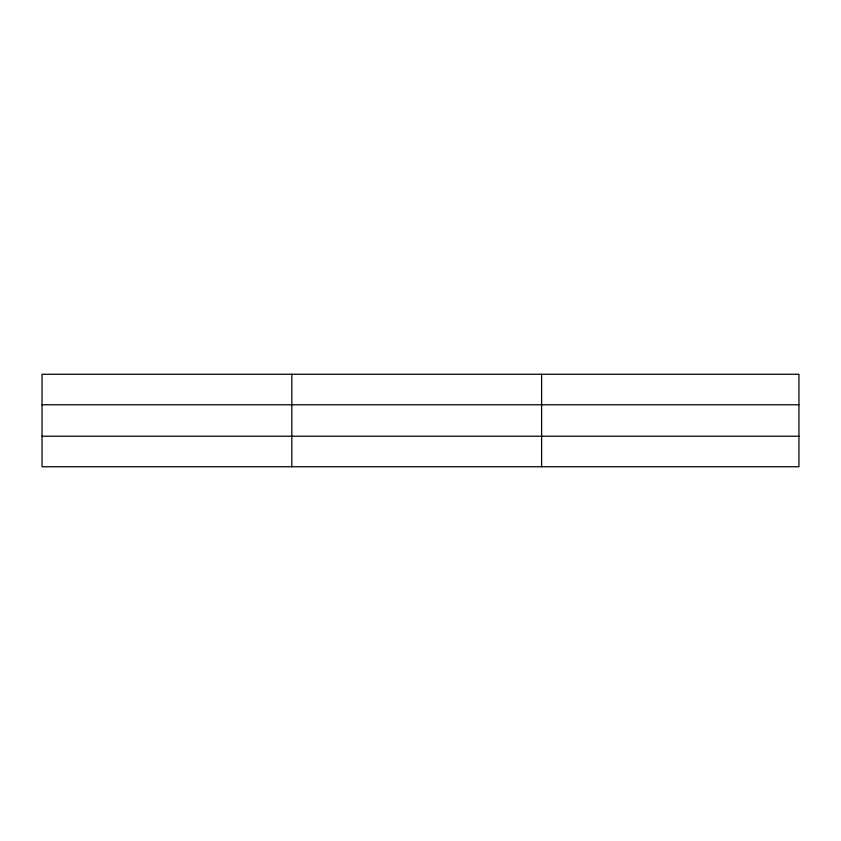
<?xml version="1.0" encoding="UTF-8"?>
<svg xmlns="http://www.w3.org/2000/svg" width="841" height="841" viewBox="0 0 841 841"><rect width="100%" height="100%" fill="white"/><g stroke="black" fill="none" stroke-linecap="round" stroke-linejoin="round"><path stroke-width="1.26" d="M291.827 374.256L291.827 466.744M541.604 374.256L541.604 466.744M798.95 436.227L798.95 466.744L42.05 466.744L42.05 374.256L798.95 374.256L798.95 436.227L42.05 436.227M42.05 404.773L798.95 404.773"/></g></svg>
